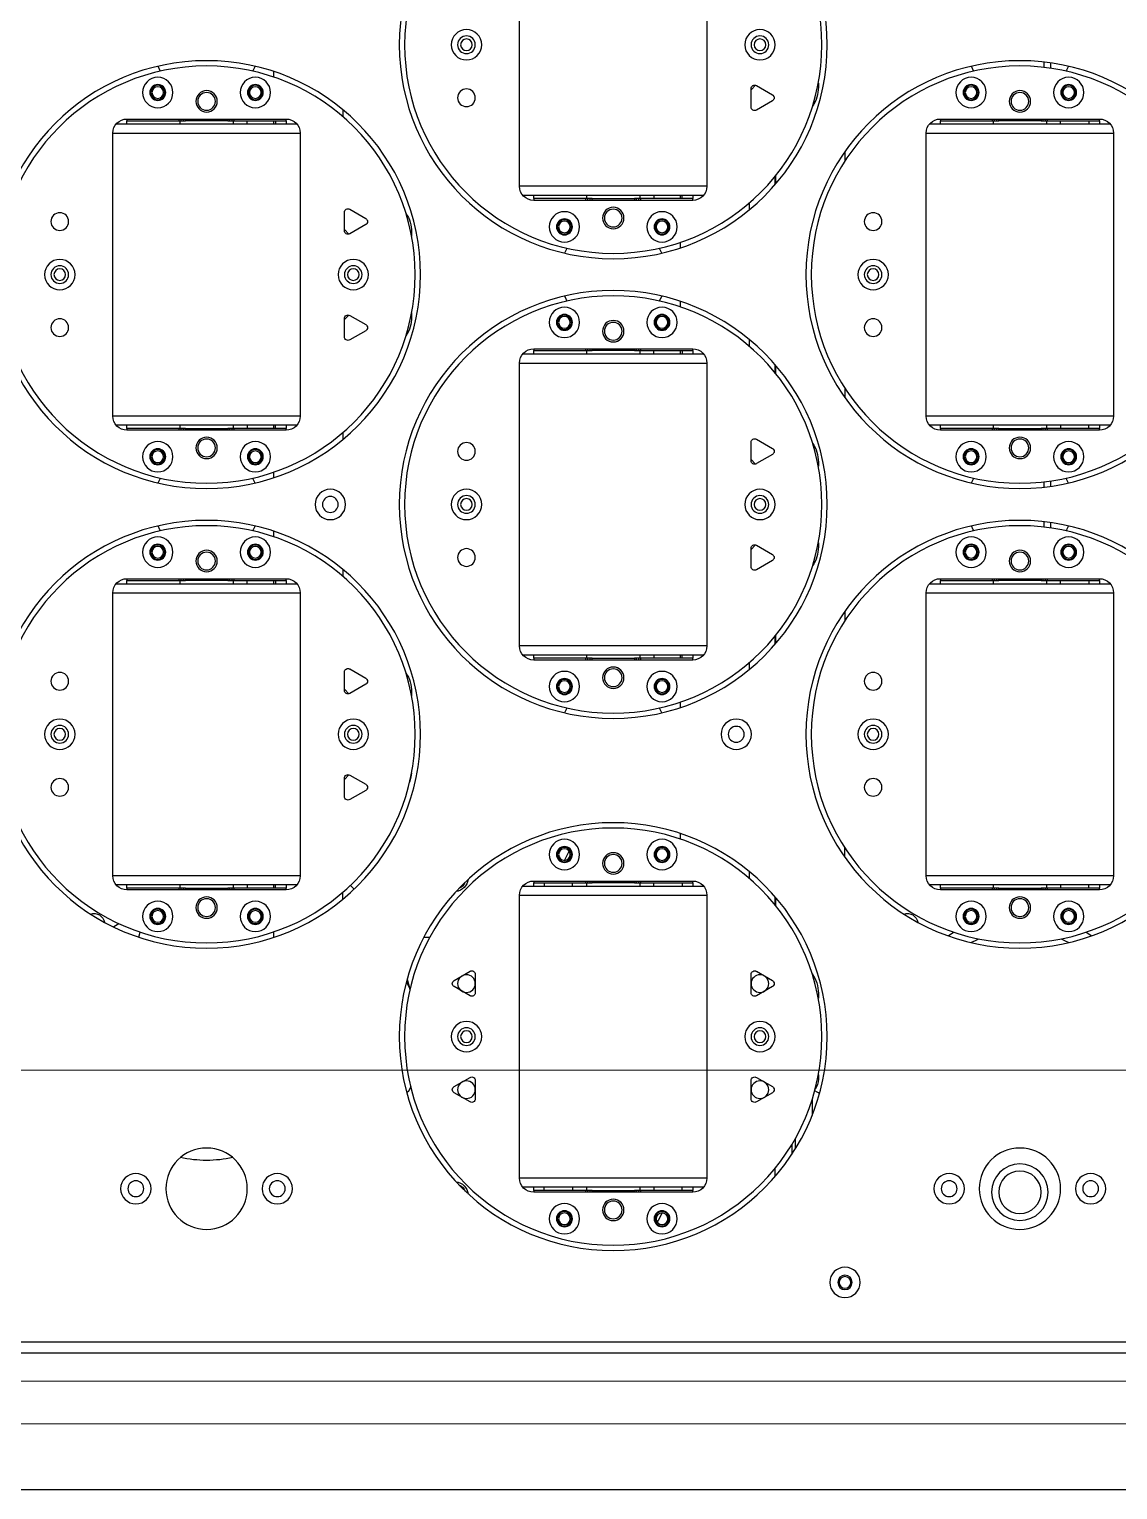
# Model space of a CAD drawing. Header units: millimetres. Extents: x 845401 to 948039, y 511594 to 550263.
# Drawn here: x 912411.5 to 912719.3, y 531273.1 to 531686.1 of the extents above; entities that cross this region are included whole.
import ezdxf

# ---------------------------------------------------------------- set-up
doc = ezdxf.new("R2010")
doc.units = ezdxf.units.MM
doc.layers.add('00', color=7, linetype='Continuous')
doc.layers.add('8101-0023040DXF_CONTINUOUS_LINE', color=7, linetype='Continuous', lineweight=18)
doc.layers.add('A-剖-0.10mm.......SECT-L01', color=255, linetype='Continuous', lineweight=18)

# ---------------------------------------------------------------- blocks, each defined once
blk = doc.blocks.new('1260包胶摆轮')
at = {"color": 7, "linetype": 'Continuous', "lineweight": 25}
for p, q in [((4843148.18, 879146.8), (4841955.59, 879146.8)), ((4843148.78, 879143.7), (4841954.98, 879143.7)), ((4842746.88, 879101.3), (4842701.88, 879101.3)), ((4842746.88, 879101.3), (4842701.88, 879101.3)), ((4842701.88, 879100.8), (4842701.88, 879101.3)), ((4842701.88, 879100.8), (4842701.88, 879101.3)), ((4842716.63, 879101.3), (4842716.63, 879100.8)), ((4842716.63, 879101.3), (4842716.63, 879100.8)), ((4842718.38, 879101.3), (4842718.38, 879100.8)), ((4842730.38, 879100.8), (4842730.38, 879101.3)), ((4842732.13, 879100.8), (4842732.13, 879101.3)), ((4842732.13, 879100.8), (4842732.13, 879101.3)), ((4842746.88, 879101.3), (4842746.88, 879100.8)), ((4842746.88, 879101.3), (4842746.88, 879100.8)), ((4842682.34, 879100.8), (4842682.43, 879100.8)), ((4842697.88, 879097.3), (4842697.88, 879017.3)), ((4842697.88, 879097.3), (4842697.88, 879017.3)), ((4842698.76, 879099.8), (4842724.38, 879099.8)), ((4842716.63, 879100.8), (4842701.88, 879100.8)), ((4842701.88, 879100.8), (4842701.88, 879099.8)), ((4842716.63, 879100.8), (4842701.88, 879100.8)), ((4842701.88, 879100.8), (4842701.88, 879099.8)), ((4842704.88, 879100.8), (4842704.88, 879099.8)), ((4842712.88, 879099.8), (4842712.88, 879100.8)), ((4842717.22, 879100.8), (4842716.63, 879100.8)), ((4842716.88, 879100.8), (4842716.88, 879099.8)), ((4842717.8, 879100.8), (4842717.22, 879100.8)), ((4842718.38, 879100.8), (4842717.8, 879100.8)), ((4842718.38, 879100.8), (4842724.38, 879100.8)), ((4842724.38, 879100.8), (4842730.38, 879100.8)), ((4842724.38, 879099.8), (4842750, 879099.8)), ((4842730.97, 879100.8), (4842730.38, 879100.8)), ((4842731.54, 879100.8), (4842730.97, 879100.8)), ((4842732.13, 879100.8), (4842731.54, 879100.8)), ((4842731.88, 879099.8), (4842731.88, 879100.8)), ((4842746.88, 879100.8), (4842732.13, 879100.8)), ((4842746.88, 879100.8), (4842732.13, 879100.8)), ((4842735.88, 879099.8), (4842735.88, 879100.8)), ((4842743.88, 879100.8), (4842743.88, 879099.8)), ((4842746.88, 879099.8), (4842746.88, 879100.8)), ((4842746.88, 879099.8), (4842746.88, 879100.8)), ((4842750.88, 879017.3), (4842750.88, 879097.3)), ((4842750.88, 879017.3), (4842750.88, 879097.3)), ((4842774.89, 879087.8), (4842774.89, 879090.61)), ((4842775.89, 879089.04), (4842775.89, 879086.08)), ((4842683.88, 879075.76), (4842679.38, 879073.16)), ((4842685.38, 879069.7), (4842685.38, 879074.9)), ((4842763.38, 879074.9), (4842763.38, 879069.7)), ((4842769.38, 879073.16), (4842764.88, 879075.76)), ((4842782.66, 879073.54), (4842782.57, 879073.21)), ((4842679.38, 879071.43), (4842683.88, 879068.83)), ((4842764.88, 879068.83), (4842769.38, 879071.43)), ((4842782.38, 879068.13), (4842782.38, 879069.3)), ((4842683.88, 879045.76), (4842679.38, 879043.16)), ((4842685.38, 879039.7), (4842685.38, 879044.9)), ((4842763.38, 879044.9), (4842763.38, 879039.7)), ((4842769.38, 879043.16), (4842764.88, 879045.76)), ((4842782.38, 879045.05), (4842782.38, 879046.46)), ((4842679.38, 879041.43), (4842683.88, 879038.83)), ((4842764.88, 879038.83), (4842769.38, 879041.43)), ((4842590.27, 879029.2), (4842590.61, 879027.73)), ((4842628.38, 879029.24), (4842628.38, 879027.66)), ((4842672.45, 879029.3), (4842670.75, 879029.3)), ((4842819.08, 879028.79), (4842820.64, 879027.74)), ((4842858.13, 879027.74), (4842859.69, 879028.79)), ((4842647.88, 879018.47), (4842647.88, 879016.51)), ((4842770.38, 879020.35), (4842770.38, 879018)), ((4842583.76, 879014.3), (4842635.01, 879014.3)), ((4842631.88, 879015.8), (4842586.88, 879015.8)), ((4842586.88, 879015.3), (4842586.88, 879015.8)), ((4842601.63, 879015.3), (4842586.88, 879015.3)), ((4842586.88, 879015.3), (4842586.88, 879014.3)), ((4842601.63, 879015.8), (4842601.63, 879015.3)), ((4842602.22, 879015.3), (4842601.63, 879015.3)), ((4842601.88, 879015.3), (4842601.88, 879014.3)), ((4842602.8, 879015.3), (4842602.22, 879015.3)), ((4842603.38, 879015.3), (4842602.8, 879015.3)), ((4842603.38, 879015.8), (4842603.38, 879015.3)), ((4842603.38, 879015.3), (4842615.38, 879015.3)), ((4842615.38, 879015.3), (4842615.38, 879015.8)), ((4842615.97, 879015.3), (4842615.38, 879015.3)), ((4842616.55, 879015.3), (4842615.97, 879015.3)), ((4842617.13, 879015.3), (4842616.55, 879015.3)), ((4842616.88, 879014.3), (4842616.88, 879015.3)), ((4842617.13, 879015.3), (4842617.13, 879015.8)), ((4842631.88, 879015.3), (4842617.13, 879015.3)), ((4842620.88, 879014.3), (4842620.88, 879015.3)), ((4842628.38, 879015.3), (4842628.38, 879014.3)), ((4842628.88, 879015.3), (4842628.88, 879014.3)), ((4842631.88, 879015.8), (4842631.88, 879015.3)), ((4842631.88, 879014.3), (4842631.88, 879015.3)), ((4842724.38, 879014.8), (4842698.76, 879014.8)), ((4842701.88, 879014.8), (4842701.88, 879013.8)), ((4842701.88, 879014.8), (4842701.88, 879013.8)), ((4842704.88, 879013.8), (4842704.88, 879014.8)), ((4842712.88, 879014.8), (4842712.88, 879013.8)), ((4842716.88, 879014.8), (4842716.88, 879013.8)), ((4842750, 879014.8), (4842724.38, 879014.8)), ((4842731.88, 879013.8), (4842731.88, 879014.8)), ((4842735.88, 879014.8), (4842735.88, 879013.8)), ((4842743.88, 879013.8), (4842743.88, 879014.8)), ((4842746.88, 879013.8), (4842746.88, 879014.8)), ((4842746.88, 879013.8), (4842746.88, 879014.8)), ((4842813.76, 879014.3), (4842865.01, 879014.3)), ((4842861.88, 879015.8), (4842816.88, 879015.8)), ((4842816.88, 879015.3), (4842816.88, 879015.8)), ((4842831.63, 879015.3), (4842816.88, 879015.3)), ((4842816.88, 879015.3), (4842816.88, 879014.3)), ((4842831.63, 879015.8), (4842831.63, 879015.3)), ((4842832.22, 879015.3), (4842831.63, 879015.3)), ((4842831.88, 879015.3), (4842831.88, 879014.3)), ((4842832.8, 879015.3), (4842832.22, 879015.3)), ((4842833.38, 879015.3), (4842832.8, 879015.3)), ((4842833.38, 879015.8), (4842833.38, 879015.3)), ((4842833.38, 879015.3), (4842845.38, 879015.3)), ((4842845.38, 879015.3), (4842845.38, 879015.8)), ((4842845.97, 879015.3), (4842845.38, 879015.3)), ((4842846.55, 879015.3), (4842845.97, 879015.3)), ((4842847.13, 879015.3), (4842846.55, 879015.3)), ((4842846.88, 879014.3), (4842846.88, 879015.3)), ((4842847.13, 879015.3), (4842847.13, 879015.8)), ((4842861.88, 879015.3), (4842847.13, 879015.3)), ((4842850.88, 879014.3), (4842850.88, 879015.3)), ((4842858.88, 879015.3), (4842858.88, 879014.3)), ((4842861.88, 879015.8), (4842861.88, 879015.3)), ((4842861.88, 879014.3), (4842861.88, 879015.3)), ((4842582.88, 879011.8), (4842582.88, 878931.8)), ((4842635.88, 878931.8), (4842635.88, 879011.8)), ((4842701.88, 879013.8), (4842716.63, 879013.8)), ((4842701.88, 879013.3), (4842701.88, 879013.8)), ((4842701.88, 879013.3), (4842701.88, 879013.8)), ((4842701.88, 879013.8), (4842716.63, 879013.8)), ((4842701.88, 879013.3), (4842746.88, 879013.3)), ((4842701.88, 879013.3), (4842746.88, 879013.3)), ((4842716.63, 879013.8), (4842716.63, 879013.3)), ((4842716.63, 879013.8), (4842716.63, 879013.3)), ((4842716.63, 879013.8), (4842717.22, 879013.8)), ((4842717.22, 879013.8), (4842717.8, 879013.8)), ((4842717.8, 879013.8), (4842718.38, 879013.8)), ((4842724.38, 879013.8), (4842718.38, 879013.8)), ((4842718.38, 879013.8), (4842718.38, 879013.3)), ((4842730.38, 879013.8), (4842724.38, 879013.8)), ((4842730.38, 879013.3), (4842730.38, 879013.8)), ((4842730.38, 879013.8), (4842730.97, 879013.8)), ((4842730.97, 879013.8), (4842731.54, 879013.8)), ((4842731.54, 879013.8), (4842732.13, 879013.8)), ((4842732.13, 879013.8), (4842746.88, 879013.8)), ((4842732.13, 879013.3), (4842732.13, 879013.8)), ((4842732.13, 879013.3), (4842732.13, 879013.8)), ((4842732.13, 879013.8), (4842746.88, 879013.8)), ((4842746.88, 879013.8), (4842746.88, 879013.3)), ((4842746.88, 879013.8), (4842746.88, 879013.3)), ((4842762.88, 879012.59), (4842762.88, 879010.63)), ((4842812.88, 879011.8), (4842812.88, 878931.8)), ((4842865.88, 878931.8), (4842865.88, 879011.8)), ((4842789.88, 879006.58), (4842789.88, 879003.9)), ((4842743.38, 879001.44), (4842743.38, 878999.86)), ((4842654.38, 878987.66), (4842649.88, 878990.26)), ((4842648.38, 878989.4), (4842648.38, 878984.2)), ((4842649.88, 878983.33), (4842654.38, 878985.93)), ((4842649.64, 878983.23), (4842648.38, 878984.54)), ((4842667.38, 878959.8), (4842667.38, 878960.96)), ((4842743.38, 878964.24), (4842743.38, 878962.66)), ((4842648.38, 878959.05), (4842649.64, 878960.36)), ((4842648.38, 878959.4), (4842648.38, 878954.2)), ((4842654.38, 878957.66), (4842649.88, 878960.26)), ((4842649.88, 878953.33), (4842654.38, 878955.93)), ((4842762.88, 878953.47), (4842762.88, 878951.51)), ((4842698.76, 878949.3), (4842750.01, 878949.3)), ((4842746.88, 878950.8), (4842701.88, 878950.8)), ((4842701.88, 878950.3), (4842701.88, 878950.8)), ((4842716.63, 878950.3), (4842701.88, 878950.3)), ((4842701.88, 878950.3), (4842701.88, 878949.3)), ((4842716.63, 878950.8), (4842716.63, 878950.3)), ((4842717.22, 878950.3), (4842716.63, 878950.3)), ((4842716.88, 878950.3), (4842716.88, 878949.3)), ((4842717.8, 878950.3), (4842717.22, 878950.3)), ((4842718.38, 878950.3), (4842717.8, 878950.3)), ((4842718.38, 878950.8), (4842718.38, 878950.3)), ((4842718.38, 878950.3), (4842730.38, 878950.3)), ((4842730.38, 878950.3), (4842730.38, 878950.8)), ((4842730.97, 878950.3), (4842730.38, 878950.3)), ((4842731.55, 878950.3), (4842730.97, 878950.3)), ((4842732.13, 878950.3), (4842731.55, 878950.3)), ((4842731.88, 878949.3), (4842731.88, 878950.3)), ((4842732.13, 878950.3), (4842732.13, 878950.8)), ((4842746.88, 878950.3), (4842732.13, 878950.3)), ((4842735.88, 878949.3), (4842735.88, 878950.3)), ((4842743.38, 878950.3), (4842743.38, 878949.3)), ((4842743.88, 878950.3), (4842743.88, 878949.3)), ((4842746.88, 878950.8), (4842746.88, 878950.3)), ((4842746.88, 878949.3), (4842746.88, 878950.3)), ((4842697.88, 878946.8), (4842697.88, 878866.8)), ((4842750.88, 878866.8), (4842750.88, 878946.8)), ((4842770.38, 878946.1), (4842770.38, 878943.74)), ((4842789.88, 878937.01), (4842789.88, 878939.69)), ((4842635.01, 878929.3), (4842583.76, 878929.3)), ((4842586.88, 878929.3), (4842586.88, 878928.3)), ((4842586.88, 878928.3), (4842601.63, 878928.3)), ((4842586.88, 878927.8), (4842586.88, 878928.3)), ((4842586.88, 878927.8), (4842631.88, 878927.8)), ((4842601.63, 878928.3), (4842601.63, 878927.8)), ((4842601.63, 878928.3), (4842602.22, 878928.3)), ((4842601.88, 878929.3), (4842601.88, 878928.3)), ((4842602.22, 878928.3), (4842602.8, 878928.3)), ((4842602.8, 878928.3), (4842603.38, 878928.3)), ((4842615.38, 878928.3), (4842603.38, 878928.3)), ((4842603.38, 878928.3), (4842603.38, 878927.8)), ((4842615.38, 878927.8), (4842615.38, 878928.3)), ((4842615.38, 878928.3), (4842615.97, 878928.3)), ((4842615.97, 878928.3), (4842616.55, 878928.3)), ((4842616.55, 878928.3), (4842617.13, 878928.3)), ((4842616.88, 878928.3), (4842616.88, 878929.3)), ((4842617.13, 878928.3), (4842631.88, 878928.3)), ((4842617.13, 878927.8), (4842617.13, 878928.3)), ((4842620.88, 878929.3), (4842620.88, 878928.3)), ((4842628.38, 878929.3), (4842628.38, 878928.3)), ((4842628.88, 878928.3), (4842628.88, 878929.3)), ((4842631.88, 878928.3), (4842631.88, 878929.3)), ((4842631.88, 878928.3), (4842631.88, 878927.8)), ((4842865.01, 878929.3), (4842813.76, 878929.3)), ((4842816.88, 878929.3), (4842816.88, 878928.3)), ((4842816.88, 878927.8), (4842816.88, 878928.3)), ((4842816.88, 878928.3), (4842831.63, 878928.3)), ((4842816.88, 878927.8), (4842861.88, 878927.8)), ((4842831.63, 878928.3), (4842831.63, 878927.8)), ((4842831.63, 878928.3), (4842832.22, 878928.3)), ((4842831.88, 878929.3), (4842831.88, 878928.3)), ((4842832.22, 878928.3), (4842832.8, 878928.3)), ((4842832.8, 878928.3), (4842833.38, 878928.3)), ((4842845.38, 878928.3), (4842833.38, 878928.3)), ((4842833.38, 878928.3), (4842833.38, 878927.8)), ((4842845.38, 878927.8), (4842845.38, 878928.3)), ((4842845.38, 878928.3), (4842845.97, 878928.3)), ((4842845.97, 878928.3), (4842846.55, 878928.3)), ((4842846.55, 878928.3), (4842847.13, 878928.3)), ((4842846.88, 878928.3), (4842846.88, 878929.3)), ((4842847.13, 878928.3), (4842861.88, 878928.3)), ((4842847.13, 878927.8), (4842847.13, 878928.3)), ((4842850.88, 878929.3), (4842850.88, 878928.3)), ((4842858.88, 878928.3), (4842858.88, 878929.3)), ((4842861.88, 878928.3), (4842861.88, 878929.3)), ((4842861.88, 878928.3), (4842861.88, 878927.8)), ((4842647.88, 878925.13), (4842647.88, 878927.09)), ((4842763.38, 878924.4), (4842763.38, 878919.2)), ((4842769.38, 878922.66), (4842764.88, 878925.26)), ((4842764.64, 878918.23), (4842763.38, 878919.54)), ((4842764.88, 878918.33), (4842769.38, 878920.93)), ((4842628.38, 878915.94), (4842628.38, 878914.36)), ((4842782.38, 878917.63), (4842782.38, 878918.8)), ((4842846.16, 878911.68), (4842846.16, 878913.19)), ((4842628.38, 878899.24), (4842628.38, 878897.66)), ((4842846.16, 878900.41), (4842846.16, 878901.92)), ((4842763.38, 878894.05), (4842764.64, 878895.36)), ((4842769.38, 878892.66), (4842764.88, 878895.26)), ((4842782.38, 878894.8), (4842782.38, 878895.96)), ((4842763.38, 878894.4), (4842763.38, 878889.2)), ((4842764.88, 878888.33), (4842769.38, 878890.93)), ((4842647.88, 878886.51), (4842647.88, 878888.47)), ((4842583.76, 878884.3), (4842635.01, 878884.3)), ((4842631.88, 878885.8), (4842586.88, 878885.8)), ((4842586.88, 878885.3), (4842586.88, 878885.8)), ((4842601.63, 878885.3), (4842586.88, 878885.3)), ((4842586.88, 878885.3), (4842586.88, 878884.3)), ((4842601.63, 878885.8), (4842601.63, 878885.3)), ((4842602.22, 878885.3), (4842601.63, 878885.3)), ((4842601.88, 878885.3), (4842601.88, 878884.3)), ((4842602.8, 878885.3), (4842602.22, 878885.3)), ((4842603.38, 878885.3), (4842602.8, 878885.3)), ((4842603.38, 878885.8), (4842603.38, 878885.3)), ((4842603.38, 878885.3), (4842615.38, 878885.3)), ((4842615.38, 878885.3), (4842615.38, 878885.8)), ((4842615.97, 878885.3), (4842615.38, 878885.3)), ((4842616.55, 878885.3), (4842615.97, 878885.3)), ((4842617.13, 878885.3), (4842616.55, 878885.3)), ((4842616.88, 878884.3), (4842616.88, 878885.3)), ((4842617.13, 878885.3), (4842617.13, 878885.8)), ((4842631.88, 878885.3), (4842617.13, 878885.3)), ((4842620.88, 878884.3), (4842620.88, 878885.3)), ((4842628.38, 878885.3), (4842628.38, 878884.3)), ((4842628.88, 878885.3), (4842628.88, 878884.3)), ((4842631.88, 878885.8), (4842631.88, 878885.3)), ((4842631.88, 878884.3), (4842631.88, 878885.3)), ((4842813.76, 878884.3), (4842865.01, 878884.3)), ((4842861.88, 878885.8), (4842816.88, 878885.8)), ((4842816.88, 878885.3), (4842816.88, 878885.8)), ((4842831.63, 878885.3), (4842816.88, 878885.3)), ((4842816.88, 878885.3), (4842816.88, 878884.3)), ((4842831.63, 878885.8), (4842831.63, 878885.3)), ((4842832.22, 878885.3), (4842831.63, 878885.3)), ((4842831.88, 878885.3), (4842831.88, 878884.3)), ((4842832.8, 878885.3), (4842832.22, 878885.3)), ((4842833.38, 878885.3), (4842832.8, 878885.3)), ((4842833.38, 878885.8), (4842833.38, 878885.3)), ((4842833.38, 878885.3), (4842845.38, 878885.3)), ((4842845.38, 878885.3), (4842845.38, 878885.8)), ((4842845.97, 878885.3), (4842845.38, 878885.3)), ((4842846.55, 878885.3), (4842845.97, 878885.3)), ((4842847.13, 878885.3), (4842846.55, 878885.3)), ((4842846.88, 878884.3), (4842846.88, 878885.3)), ((4842847.13, 878885.3), (4842847.13, 878885.8)), ((4842861.88, 878885.3), (4842847.13, 878885.3)), ((4842850.88, 878884.3), (4842850.88, 878885.3)), ((4842858.88, 878885.3), (4842858.88, 878884.3)), ((4842861.88, 878885.8), (4842861.88, 878885.3)), ((4842861.88, 878884.3), (4842861.88, 878885.3)), ((4842582.88, 878881.8), (4842582.88, 878801.8)), ((4842635.88, 878801.8), (4842635.88, 878881.8)), ((4842812.88, 878881.8), (4842812.88, 878801.8)), ((4842865.88, 878801.8), (4842865.88, 878881.8)), ((4842789.88, 878873.9), (4842789.88, 878876.58)), ((4842770.38, 878869.85), (4842770.38, 878867.5)), ((4842750.01, 878864.3), (4842698.76, 878864.3)), ((4842701.88, 878864.3), (4842701.88, 878863.3)), ((4842701.88, 878862.8), (4842701.88, 878863.3)), ((4842701.88, 878863.3), (4842716.63, 878863.3)), ((4842701.88, 878862.8), (4842746.88, 878862.8)), ((4842716.63, 878863.3), (4842716.63, 878862.8)), ((4842716.63, 878863.3), (4842717.22, 878863.3)), ((4842716.88, 878864.3), (4842716.88, 878863.3)), ((4842717.22, 878863.3), (4842717.8, 878863.3)), ((4842717.8, 878863.3), (4842718.38, 878863.3)), ((4842730.38, 878863.3), (4842718.38, 878863.3)), ((4842718.38, 878863.3), (4842718.38, 878862.8)), ((4842730.38, 878862.8), (4842730.38, 878863.3)), ((4842730.38, 878863.3), (4842730.97, 878863.3)), ((4842730.97, 878863.3), (4842731.55, 878863.3)), ((4842731.55, 878863.3), (4842732.13, 878863.3)), ((4842731.88, 878863.3), (4842731.88, 878864.3)), ((4842732.13, 878863.3), (4842746.88, 878863.3)), ((4842732.13, 878862.8), (4842732.13, 878863.3)), ((4842735.88, 878864.3), (4842735.88, 878863.3)), ((4842743.38, 878864.3), (4842743.38, 878863.3)), ((4842743.88, 878863.3), (4842743.88, 878864.3)), ((4842746.88, 878863.3), (4842746.88, 878864.3)), ((4842746.88, 878863.3), (4842746.88, 878862.8)), ((4842762.88, 878862.09), (4842762.88, 878860.13)), ((4842648.38, 878859.4), (4842648.38, 878854.2)), ((4842654.38, 878857.66), (4842649.88, 878860.26)), ((4842649.64, 878853.23), (4842648.38, 878854.54)), ((4842649.88, 878853.33), (4842654.38, 878855.93)), ((4842667.38, 878852.63), (4842667.38, 878853.8)), ((4842743.38, 878850.94), (4842743.38, 878849.36)), ((4842743.38, 878834.24), (4842743.38, 878832.66)), ((4842648.38, 878829.05), (4842649.64, 878830.36)), ((4842648.38, 878829.4), (4842648.38, 878824.2)), ((4842654.38, 878827.66), (4842649.88, 878830.26)), ((4842667.38, 878829.8), (4842667.38, 878830.96)), ((4842649.88, 878823.33), (4842654.38, 878825.93)), ((4842746.88, 878820.8), (4842701.88, 878820.8)), ((4842701.88, 878820.3), (4842701.88, 878820.8)), ((4842716.63, 878820.3), (4842701.88, 878820.3)), ((4842701.88, 878820.3), (4842701.88, 878819.3)), ((4842716.63, 878820.8), (4842716.63, 878820.3)), ((4842717.22, 878820.3), (4842716.63, 878820.3)), ((4842716.88, 878820.3), (4842716.88, 878819.3)), ((4842717.8, 878820.3), (4842717.22, 878820.3)), ((4842718.38, 878820.3), (4842717.8, 878820.3)), ((4842718.38, 878820.8), (4842718.38, 878820.3)), ((4842718.38, 878820.3), (4842730.38, 878820.3)), ((4842730.38, 878820.3), (4842730.38, 878820.8)), ((4842730.97, 878820.3), (4842730.38, 878820.3)), ((4842731.55, 878820.3), (4842730.97, 878820.3)), ((4842732.13, 878820.3), (4842731.55, 878820.3)), ((4842731.88, 878819.3), (4842731.88, 878820.3)), ((4842732.13, 878820.3), (4842732.13, 878820.8)), ((4842746.88, 878820.3), (4842732.13, 878820.3)), ((4842735.88, 878819.3), (4842735.88, 878820.3)), ((4842743.38, 878820.3), (4842743.38, 878819.3)), ((4842743.88, 878820.3), (4842743.88, 878819.3)), ((4842746.88, 878820.8), (4842746.88, 878820.3)), ((4842746.88, 878819.3), (4842746.88, 878820.3)), ((4842762.88, 878823.47), (4842762.88, 878821.51)), ((4842697.88, 878816.8), (4842697.88, 878736.8)), ((4842698.76, 878819.3), (4842750.01, 878819.3)), ((4842750.88, 878736.8), (4842750.88, 878816.8)), ((4842770.38, 878816.1), (4842770.38, 878813.74)), ((4842789.88, 878807.01), (4842789.88, 878809.69)), ((4842635.01, 878799.3), (4842583.76, 878799.3)), ((4842586.88, 878799.3), (4842586.88, 878798.3)), ((4842586.88, 878797.8), (4842586.88, 878798.3)), ((4842586.88, 878798.3), (4842601.63, 878798.3)), ((4842586.88, 878797.8), (4842631.88, 878797.8)), ((4842601.63, 878798.3), (4842601.63, 878797.8)), ((4842601.63, 878798.3), (4842602.22, 878798.3)), ((4842601.88, 878799.3), (4842601.88, 878798.3)), ((4842602.22, 878798.3), (4842602.8, 878798.3)), ((4842602.8, 878798.3), (4842603.38, 878798.3)), ((4842615.38, 878798.3), (4842603.38, 878798.3)), ((4842603.38, 878798.3), (4842603.38, 878797.8)), ((4842615.38, 878797.8), (4842615.38, 878798.3)), ((4842615.38, 878798.3), (4842615.97, 878798.3)), ((4842615.97, 878798.3), (4842616.55, 878798.3)), ((4842616.55, 878798.3), (4842617.13, 878798.3)), ((4842616.88, 878798.3), (4842616.88, 878799.3)), ((4842617.13, 878797.8), (4842617.13, 878798.3)), ((4842617.13, 878798.3), (4842631.88, 878798.3)), ((4842620.88, 878799.3), (4842620.88, 878798.3)), ((4842628.38, 878799.3), (4842628.38, 878798.3)), ((4842628.88, 878798.3), (4842628.88, 878799.3)), ((4842631.88, 878798.3), (4842631.88, 878799.3)), ((4842631.88, 878798.3), (4842631.88, 878797.8)), ((4842647.88, 878795.13), (4842647.88, 878797.09)), ((4842865.01, 878799.3), (4842813.76, 878799.3)), ((4842816.88, 878799.3), (4842816.88, 878798.3)), ((4842816.88, 878797.8), (4842816.88, 878798.3)), ((4842816.88, 878798.3), (4842831.63, 878798.3)), ((4842816.88, 878797.8), (4842861.88, 878797.8)), ((4842831.63, 878798.3), (4842831.63, 878797.8)), ((4842831.63, 878798.3), (4842832.22, 878798.3)), ((4842831.88, 878799.3), (4842831.88, 878798.3)), ((4842832.22, 878798.3), (4842832.8, 878798.3)), ((4842832.8, 878798.3), (4842833.38, 878798.3)), ((4842845.38, 878798.3), (4842833.38, 878798.3)), ((4842833.38, 878798.3), (4842833.38, 878797.8)), ((4842845.38, 878797.8), (4842845.38, 878798.3)), ((4842845.38, 878798.3), (4842845.97, 878798.3)), ((4842845.97, 878798.3), (4842846.55, 878798.3)), ((4842846.55, 878798.3), (4842847.13, 878798.3)), ((4842846.88, 878798.3), (4842846.88, 878799.3)), ((4842847.13, 878798.3), (4842861.88, 878798.3)), ((4842847.13, 878797.8), (4842847.13, 878798.3)), ((4842850.88, 878799.3), (4842850.88, 878798.3)), ((4842858.88, 878798.3), (4842858.88, 878799.3)), ((4842861.88, 878798.3), (4842861.88, 878799.3)), ((4842861.88, 878798.3), (4842861.88, 878797.8)), ((4842763.38, 878794.4), (4842763.38, 878789.2)), ((4842769.38, 878792.66), (4842764.88, 878795.26)), ((4842764.64, 878788.23), (4842763.38, 878789.54)), ((4842764.88, 878788.33), (4842769.38, 878790.93)), ((4842782.38, 878787.63), (4842782.38, 878788.8)), ((4842628.38, 878785.94), (4842628.38, 878784.36)), ((4842846.16, 878781.68), (4842846.16, 878783.19))]:
    blk.add_line(p, q, dxfattribs=at)
at = {"color": 8, "linetype": 'Continuous', "lineweight": 25}
for p, q in [((4842717.22, 879101.3), (4842717.22, 879100.8)), ((4842717.8, 879100.8), (4842717.8, 879101.3)), ((4842730.97, 879101.3), (4842730.97, 879100.8)), ((4842731.54, 879100.8), (4842731.54, 879101.3)), ((4842750.88, 879097.3), (4842697.88, 879097.3)), ((4842750.88, 879097.3), (4842697.88, 879097.3)), ((4842770.15, 879096.87), (4842770.15, 879094.53)), ((4842780.62, 879075.13), (4842780.62, 879079.6)), ((4842770.15, 879020.06), (4842770.15, 879017.73)), ((4842602.22, 879015.8), (4842602.22, 879015.3)), ((4842602.8, 879015.3), (4842602.8, 879015.8)), ((4842615.97, 879015.8), (4842615.97, 879015.3)), ((4842616.55, 879015.3), (4842616.55, 879015.8)), ((4842697.88, 879017.3), (4842750.88, 879017.3)), ((4842697.88, 879017.3), (4842750.88, 879017.3)), ((4842832.22, 879015.8), (4842832.22, 879015.3)), ((4842832.8, 879015.3), (4842832.8, 879015.8)), ((4842845.97, 879015.8), (4842845.97, 879015.3)), ((4842846.55, 879015.3), (4842846.55, 879015.8)), ((4842635.88, 879011.8), (4842582.88, 879011.8)), ((4842717.22, 879013.8), (4842717.22, 879013.3)), ((4842717.8, 879013.3), (4842717.8, 879013.8)), ((4842730.97, 879013.8), (4842730.97, 879013.3)), ((4842731.54, 879013.3), (4842731.54, 879013.8)), ((4842865.88, 879011.8), (4842812.88, 879011.8)), ((4842717.22, 878950.8), (4842717.22, 878950.3)), ((4842717.8, 878950.3), (4842717.8, 878950.8)), ((4842730.97, 878950.8), (4842730.97, 878950.3)), ((4842731.55, 878950.3), (4842731.55, 878950.8)), ((4842750.88, 878946.8), (4842697.88, 878946.8)), ((4842770.15, 878946.37), (4842770.15, 878944.03)), ((4842582.88, 878931.8), (4842635.88, 878931.8)), ((4842812.88, 878931.8), (4842865.88, 878931.8)), ((4842602.22, 878928.3), (4842602.22, 878927.8)), ((4842602.8, 878927.8), (4842602.8, 878928.3)), ((4842615.97, 878928.3), (4842615.97, 878927.8)), ((4842616.55, 878927.8), (4842616.55, 878928.3)), ((4842832.22, 878928.3), (4842832.22, 878927.8)), ((4842832.8, 878927.8), (4842832.8, 878928.3)), ((4842845.97, 878928.3), (4842845.97, 878927.8)), ((4842846.55, 878927.8), (4842846.55, 878928.3)), ((4842848.16, 878913.45), (4842848.16, 878911.94)), ((4842848.16, 878901.66), (4842848.16, 878900.14)), ((4842602.22, 878885.8), (4842602.22, 878885.3)), ((4842602.8, 878885.3), (4842602.8, 878885.8)), ((4842615.97, 878885.8), (4842615.97, 878885.3)), ((4842616.55, 878885.3), (4842616.55, 878885.8)), ((4842832.22, 878885.8), (4842832.22, 878885.3)), ((4842832.8, 878885.3), (4842832.8, 878885.8)), ((4842845.97, 878885.8), (4842845.97, 878885.3)), ((4842846.55, 878885.3), (4842846.55, 878885.8)), ((4842635.88, 878881.8), (4842582.88, 878881.8)), ((4842865.88, 878881.8), (4842812.88, 878881.8)), ((4842697.88, 878866.8), (4842750.88, 878866.8)), ((4842770.15, 878869.56), (4842770.15, 878867.23)), ((4842717.22, 878863.3), (4842717.22, 878862.8)), ((4842717.8, 878862.8), (4842717.8, 878863.3)), ((4842730.97, 878863.3), (4842730.97, 878862.8)), ((4842731.55, 878862.8), (4842731.55, 878863.3)), ((4842717.22, 878820.8), (4842717.22, 878820.3)), ((4842717.8, 878820.3), (4842717.8, 878820.8)), ((4842730.97, 878820.8), (4842730.97, 878820.3)), ((4842731.55, 878820.3), (4842731.55, 878820.8)), ((4842750.88, 878816.8), (4842697.88, 878816.8)), ((4842770.15, 878816.37), (4842770.15, 878814.03)), ((4842582.88, 878801.8), (4842635.88, 878801.8)), ((4842812.88, 878801.8), (4842865.88, 878801.8)), ((4842602.22, 878798.3), (4842602.22, 878797.8)), ((4842602.8, 878797.8), (4842602.8, 878798.3)), ((4842615.97, 878798.3), (4842615.97, 878797.8)), ((4842616.55, 878797.8), (4842616.55, 878798.3)), ((4842832.22, 878798.3), (4842832.22, 878797.8)), ((4842832.8, 878797.8), (4842832.8, 878798.3)), ((4842845.97, 878798.3), (4842845.97, 878797.8)), ((4842846.55, 878797.8), (4842846.55, 878798.3)), ((4842848.16, 878783.45), (4842848.16, 878781.94))]:
    blk.add_line(p, q, dxfattribs=at)
at = {"color": 7, "linetype": 'Continuous', "lineweight": 25, "flags": 128}
for points in [[(4842738.2, 879107.15), (4842737.06, 879109.33), (4842736.81, 879109.71)], [(4842782.73, 879073.28), (4842782.08, 879072.99), (4842781.35, 879072.64)], [(4842665.89, 879041.86), (4842666.64, 879043.32), (4842666.9, 879044.01)], [(4842666.1, 879041.06), (4842666.75, 879043.52), (4842666.8, 879043.74)], [(4842825.53, 879030.69), (4842826.79, 879030.07), (4842827.76, 879029.64)], [(4842851.01, 879029.64), (4842851.98, 879030.07), (4842853.24, 879030.69)], [(4842583.02, 879026.25), (4842583.2, 879026.15), (4842584.57, 879025.33)], [(4842650.04, 879014.55), (4842651.1, 879015.58), (4842651.12, 879015.6)], [(4842710.57, 879007.45), (4842711.71, 879005.27), (4842711.96, 879004.89)], [(4842667.35, 878982.78), (4842667.19, 878983.95), (4842666.81, 878985.34)], [(4842710.67, 878965.72), (4842710.69, 878965.66), (4842711.36, 878964.34)], [(4842737.4, 878964.34), (4842738.07, 878965.66), (4842738.1, 878965.72)], [(4842596.36, 878914.25), (4842596.2, 878913.96), (4842595.67, 878912.87)], [(4842623.1, 878912.87), (4842622.56, 878913.96), (4842622.4, 878914.25)], [(4842826.37, 878914.25), (4842826.21, 878913.96), (4842825.67, 878912.87)], [(4842853.1, 878912.87), (4842852.56, 878913.96), (4842852.4, 878914.25)], [(4842595.67, 878900.72), (4842595.69, 878900.66), (4842596.36, 878899.34)], [(4842622.4, 878899.34), (4842623.07, 878900.66), (4842623.1, 878900.72)], [(4842825.67, 878900.72), (4842825.7, 878900.66), (4842826.37, 878899.34)], [(4842852.4, 878899.34), (4842853.07, 878900.66), (4842853.1, 878900.72)], [(4842711.36, 878849.25), (4842711.2, 878848.96), (4842710.67, 878847.87)], [(4842738.1, 878847.87), (4842737.56, 878848.96), (4842737.4, 878849.25)], [(4842710.67, 878835.72), (4842710.69, 878835.66), (4842711.36, 878834.34)], [(4842737.4, 878834.34), (4842738.07, 878835.66), (4842738.1, 878835.72)], [(4842596.36, 878784.25), (4842596.2, 878783.96), (4842595.67, 878782.87)], [(4842623.1, 878782.87), (4842622.56, 878783.96), (4842622.4, 878784.25)], [(4842826.37, 878784.25), (4842826.21, 878783.96), (4842825.67, 878782.87)], [(4842853.1, 878782.87), (4842852.56, 878783.96), (4842852.4, 878784.25)]]:
    blk.add_lwpolyline(points, dxfattribs=at)
at = {"color": 7, "linetype": 'Continuous', "lineweight": 25}
for centre, radius in [((4842789.92, 879126.8), 4.3), ((4842789.92, 879126.8), 2.03), ((4842789.92, 879126.8), 1.65), ((4842724.38, 879057.3), 60.5), ((4842724.38, 879057.3), 59), ((4842724.38, 879057.3), 59), ((4842609.38, 879100.3), 11.5), ((4842710.58, 879108.8), 4.3), ((4842710.58, 879108.8), 4.3), ((4842710.58, 879108.8), 2.25), ((4842710.58, 879108.8), 2.25), ((4842710.58, 879108.8), 2.03), ((4842710.58, 879108.8), 2.03), ((4842710.58, 879108.8), 1.65), ((4842710.58, 879108.8), 1.65), ((4842724.38, 879106.3), 3.03), ((4842724.38, 879106.3), 3.03), ((4842738.18, 879108.8), 4.3), ((4842738.18, 879108.8), 4.3), ((4842738.18, 879108.8), 2.25), ((4842738.18, 879108.8), 2.25), ((4842738.18, 879108.8), 2.03), ((4842738.18, 879108.8), 2.03), ((4842738.18, 879108.8), 1.65), ((4842738.18, 879108.8), 1.65), ((4842839.38, 879100.3), 11.5), ((4842839.38, 879101.3), 8), ((4842724.38, 879106.3), 2.5), ((4842724.38, 879106.3), 2.5), ((4842839.38, 879101.3), 6), ((4842589.38, 879100.3), 4.3), ((4842589.38, 879100.3), 2.25), ((4842629.38, 879100.3), 4.3), ((4842629.38, 879100.3), 2.25), ((4842819.38, 879100.3), 4.3), ((4842819.38, 879100.3), 2.25), ((4842859.38, 879100.3), 4.3), ((4842859.38, 879100.3), 2.25), ((4842682.88, 879072.3), 2.5), ((4842765.88, 879072.3), 2.5), ((4842682.88, 879057.3), 4.3), ((4842682.88, 879057.3), 4.3), ((4842682.88, 879057.3), 2.5), ((4842682.88, 879057.3), 2.5), ((4842765.88, 879057.3), 4.3), ((4842765.88, 879057.3), 4.3), ((4842765.88, 879057.3), 2.5), ((4842765.88, 879057.3), 2.5), ((4842682.88, 879057.3), 1.65), ((4842682.88, 879057.3), 1.65), ((4842765.88, 879057.3), 1.65), ((4842765.88, 879057.3), 1.65), ((4842682.88, 879042.3), 2.5), ((4842765.88, 879042.3), 2.5), ((4842609.38, 878971.8), 60.5), ((4842609.38, 878971.8), 59), ((4842839.38, 878971.8), 60.5), ((4842839.38, 878971.8), 59), ((4842595.58, 879023.3), 4.3), ((4842623.18, 879023.3), 4.3), ((4842825.58, 879023.3), 4.3), ((4842853.18, 879023.3), 4.3), ((4842595.58, 879023.3), 2.25), ((4842595.58, 879023.3), 2.03), ((4842595.58, 879023.3), 1.65), ((4842609.38, 879020.8), 3.03), ((4842609.38, 879020.8), 2.5), ((4842623.18, 879023.3), 2.25), ((4842623.18, 879023.3), 2.03), ((4842623.18, 879023.3), 1.65), ((4842825.58, 879023.3), 2.25), ((4842825.58, 879023.3), 2.03), ((4842825.58, 879023.3), 1.65), ((4842839.38, 879020.8), 3.03), ((4842839.38, 879020.8), 2.5), ((4842853.18, 879023.3), 2.25), ((4842853.18, 879023.3), 2.03), ((4842853.18, 879023.3), 1.65), ((4842724.38, 879008.3), 3.02), ((4842724.38, 879008.3), 3.02), ((4842724.38, 879008.3), 2.5), ((4842724.38, 879008.3), 2.5), ((4842710.58, 879005.8), 4.3), ((4842710.58, 879005.8), 4.3), ((4842710.58, 879005.8), 2.25), ((4842710.58, 879005.8), 2.25), ((4842710.58, 879005.8), 2.03), ((4842710.58, 879005.8), 2.02), ((4842710.58, 879005.8), 1.65), ((4842710.58, 879005.8), 1.65), ((4842738.18, 879005.8), 4.3), ((4842738.18, 879005.8), 4.3), ((4842738.18, 879005.8), 2.25), ((4842738.18, 879005.8), 2.25), ((4842738.18, 879005.8), 2.03), ((4842738.18, 879005.8), 2.02), ((4842738.18, 879005.8), 1.65), ((4842738.18, 879005.8), 1.65), ((4842567.88, 878986.8), 2.5), ((4842797.88, 878986.8), 2.5), ((4842567.88, 878971.8), 4.3), ((4842567.88, 878971.8), 2.5), ((4842567.88, 878971.8), 1.65), ((4842650.88, 878971.8), 4.3), ((4842650.88, 878971.8), 2.5), ((4842650.88, 878971.8), 1.65), ((4842759.17, 878971.8), 4.3), ((4842759.17, 878971.8), 2.25), ((4842797.88, 878971.8), 4.3), ((4842797.88, 878971.8), 2.5), ((4842797.88, 878971.8), 1.65), ((4842724.38, 878906.8), 60.5), ((4842724.38, 878906.8), 59), ((4842710.58, 878958.3), 4.3), ((4842710.58, 878958.3), 2.25), ((4842738.18, 878958.3), 4.3), ((4842738.18, 878958.3), 2.25), ((4842567.88, 878956.8), 2.5), ((4842710.58, 878958.3), 2.03), ((4842710.58, 878958.3), 1.65), ((4842724.38, 878955.8), 3.02), ((4842724.38, 878955.8), 2.5), ((4842738.18, 878958.3), 2.03), ((4842738.18, 878958.3), 1.65), ((4842797.88, 878956.8), 2.5), ((4842595.58, 878920.3), 4.3), ((4842609.38, 878922.8), 3.03), ((4842609.38, 878922.8), 2.5), ((4842623.18, 878920.3), 4.3), ((4842682.88, 878921.8), 2.5), ((4842825.58, 878920.3), 4.3), ((4842839.38, 878922.8), 3.03), ((4842839.38, 878922.8), 2.5), ((4842853.18, 878920.3), 4.3), ((4842595.58, 878920.3), 2.25), ((4842595.58, 878920.3), 2.03), ((4842595.58, 878920.3), 1.65), ((4842623.18, 878920.3), 2.25), ((4842623.18, 878920.3), 2.03), ((4842623.18, 878920.3), 1.65), ((4842825.58, 878920.3), 2.25), ((4842825.58, 878920.3), 2.03), ((4842825.58, 878920.3), 1.65), ((4842853.18, 878920.3), 2.25), ((4842853.18, 878920.3), 2.03), ((4842853.18, 878920.3), 1.65), ((4842644.38, 878906.8), 4.3), ((4842682.88, 878906.8), 4.3), ((4842765.88, 878906.8), 4.3), ((4842644.38, 878906.8), 2.25), ((4842682.88, 878906.8), 2.5), ((4842682.88, 878906.8), 1.65), ((4842765.88, 878906.8), 2.5), ((4842765.88, 878906.8), 1.65), ((4842609.38, 878841.8), 60.5), ((4842609.38, 878841.8), 59), ((4842839.38, 878841.8), 60.5), ((4842839.38, 878841.8), 59), ((4842595.58, 878893.3), 4.3), ((4842595.58, 878893.3), 2.25), ((4842595.58, 878893.3), 2.02), ((4842595.58, 878893.3), 1.65), ((4842623.18, 878893.3), 4.3), ((4842623.18, 878893.3), 2.25), ((4842623.18, 878893.3), 2.03), ((4842623.18, 878893.3), 1.65), ((4842825.58, 878893.3), 4.3), ((4842825.58, 878893.3), 2.25), ((4842825.58, 878893.3), 2.02), ((4842825.58, 878893.3), 1.65), ((4842853.18, 878893.3), 4.3), ((4842853.18, 878893.3), 2.25), ((4842853.18, 878893.3), 2.02), ((4842853.18, 878893.3), 1.65), ((4842609.38, 878890.8), 3.02), ((4842609.38, 878890.8), 2.5), ((4842682.88, 878891.8), 2.5), ((4842839.38, 878890.8), 3.03), ((4842839.38, 878890.8), 2.5), ((4842567.88, 878856.8), 2.5), ((4842710.58, 878855.3), 4.3), ((4842710.58, 878855.3), 2.25), ((4842710.58, 878855.3), 2.02), ((4842724.38, 878857.8), 3.03), ((4842724.38, 878857.8), 2.5), ((4842738.18, 878855.3), 4.3), ((4842738.18, 878855.3), 2.25), ((4842738.18, 878855.3), 2.02), ((4842797.88, 878856.8), 2.5), ((4842710.58, 878855.3), 1.65), ((4842738.18, 878855.3), 1.65), ((4842567.88, 878841.8), 4.3), ((4842650.88, 878841.8), 4.3), ((4842797.88, 878841.8), 4.3), ((4842567.88, 878841.8), 2.5), ((4842567.88, 878841.8), 1.65), ((4842650.88, 878841.8), 2.5), ((4842650.88, 878841.8), 1.65), ((4842797.88, 878841.8), 2.5), ((4842797.88, 878841.8), 1.65), ((4842724.38, 878776.8), 60.5), ((4842724.38, 878776.8), 59), ((4842710.58, 878828.3), 4.3), ((4842738.18, 878828.3), 4.3), ((4842567.88, 878826.8), 2.5), ((4842710.58, 878828.3), 2.25), ((4842710.58, 878828.3), 2.03), ((4842710.58, 878828.3), 1.65), ((4842724.38, 878825.8), 3.03), ((4842738.18, 878828.3), 2.25), ((4842738.18, 878828.3), 2.03), ((4842738.18, 878828.3), 1.65), ((4842797.88, 878826.8), 2.5), ((4842724.38, 878825.8), 2.5), ((4842609.38, 878792.8), 3.02), ((4842839.38, 878792.8), 3.03), ((4842595.58, 878790.3), 4.3), ((4842595.58, 878790.3), 2.25), ((4842595.58, 878790.3), 2.03), ((4842595.58, 878790.3), 1.65), ((4842609.38, 878792.8), 2.5), ((4842623.18, 878790.3), 4.3), ((4842623.18, 878790.3), 2.25), ((4842623.18, 878790.3), 2.03), ((4842623.18, 878790.3), 1.65), ((4842682.88, 878791.8), 2.5), ((4842825.58, 878790.3), 4.3), ((4842825.58, 878790.3), 2.25), ((4842825.58, 878790.3), 2.03), ((4842825.58, 878790.3), 1.65), ((4842839.38, 878792.8), 2.5), ((4842853.18, 878790.3), 4.3), ((4842853.18, 878790.3), 2.25), ((4842853.18, 878790.3), 2.03), ((4842853.18, 878790.3), 1.65), ((4842682.88, 878776.8), 4.3), ((4842682.88, 878776.8), 2.5), ((4842765.88, 878776.8), 4.3), ((4842765.88, 878776.8), 2.5), ((4842682.88, 878776.8), 1.65), ((4842765.88, 878776.8), 1.65)]:
    blk.add_circle(centre, radius, dxfattribs=at)
for centre, radius, start, end in [((4842679.38, 879102.3), 4, 277.8946, 352.1095), ((4842701.88, 879097.3), 4, 90, 180), ((4842701.88, 879097.3), 4, 90, 180), ((4842746.88, 879097.3), 4, 0, 90), ((4842746.88, 879097.3), 4, 0, 90), ((4842679.38, 879102.3), 3.4, 293.1245, 336.8796), ((4842609.38, 879057.3), 35, 90, 102.2202), ((4842609.38, 879057.3), 35, 77.7713, 90), ((4842662.38, 879069.8), 5, 19.2276, 43.3131), ((4842679.88, 879072.3), 1, 120, 240), ((4842684.38, 879074.9), 1, 0, 120), ((4842764.38, 879074.9), 1, 60, 180), ((4842768.88, 879072.3), 1, 300, 60), ((4842777.38, 879069.3), 5, 0, 34.9944), ((4842684.38, 879069.7), 1, 240, 0), ((4842764.38, 879069.7), 1, 180, 300), ((4842679.88, 879042.3), 1, 120, 240), ((4842684.38, 879044.9), 1, 0, 120), ((4842764.38, 879044.9), 1, 60, 180), ((4842768.88, 879042.3), 1, 300, 60), ((4842772.63, 879045.05), 9.75, 325.0133, 0), ((4842684.38, 879039.7), 1, 240, 0), ((4842764.38, 879039.7), 1, 180, 300), ((4842577.56, 879025.48), 3, 251.1299, 350.1912), ((4842807.56, 879025.48), 3, 251.0877, 350.2283), ((4842586.88, 879011.8), 4, 90, 180), ((4842631.88, 879011.8), 4, 0, 90), ((4842679.38, 879012.3), 4, 7.8905, 82.1054), ((4842679.38, 879012.3), 3.4, 23.1204, 66.8755), ((4842701.88, 879017.3), 4, 180, 270), ((4842701.88, 879017.3), 4, 180, 270), ((4842746.88, 879017.3), 4, 270, 0), ((4842746.88, 879017.3), 4, 270, 0), ((4842816.88, 879011.8), 4, 90, 180), ((4842861.88, 879011.8), 4, 0, 90), ((4842649.38, 878989.4), 1, 60, 180), ((4842653.88, 878986.8), 1, 300, 60), ((4842649.38, 878984.2), 1, 180, 300), ((4842649.38, 878959.4), 1, 60, 180), ((4842653.88, 878956.8), 1, 300, 60), ((4842657.63, 878959.8), 9.75, 326.5886, 0), ((4842649.38, 878954.2), 1, 180, 300), ((4842701.88, 878946.8), 4, 90, 180), ((4842746.88, 878946.8), 4, 0, 90), ((4842586.88, 878931.8), 4, 180, 270), ((4842631.88, 878931.8), 4, 270, 0), ((4842816.88, 878931.8), 4, 180, 270), ((4842861.88, 878931.8), 4, 270, 0), ((4842764.38, 878924.4), 1, 60, 180), ((4842772.63, 878918.8), 9.75, 0, 33.4114), ((4842768.88, 878921.8), 1, 300, 60), ((4842764.38, 878919.2), 1, 180, 300), ((4842764.38, 878894.4), 1, 60, 180), ((4842772.63, 878894.8), 9.75, 326.5886, 0), ((4842768.88, 878891.8), 1, 300, 60), ((4842764.38, 878889.2), 1, 180, 300), ((4842586.88, 878881.8), 4, 90, 180), ((4842631.88, 878881.8), 4, 0, 90), ((4842816.88, 878881.8), 4, 90, 180), ((4842861.88, 878881.8), 4, 0, 90), ((4842701.88, 878866.8), 4, 180, 270), ((4842746.88, 878866.8), 4, 270, 0), ((4842649.38, 878859.4), 1, 60, 180), ((4842653.88, 878856.8), 1, 300, 60), ((4842657.63, 878853.8), 9.75, 0, 33.4114), ((4842649.38, 878854.2), 1, 180, 300), ((4842649.38, 878829.4), 1, 60, 180), ((4842657.63, 878829.8), 9.75, 326.5886, 0), ((4842653.88, 878826.8), 1, 300, 60), ((4842649.38, 878824.2), 1, 180, 300), ((4842701.88, 878816.8), 4, 90, 180), ((4842746.88, 878816.8), 4, 0, 90), ((4842586.88, 878801.8), 4, 180, 270), ((4842631.88, 878801.8), 4, 270, 0), ((4842816.88, 878801.8), 4, 180, 270), ((4842861.88, 878801.8), 4, 270, 0), ((4842764.38, 878794.4), 1, 60, 180), ((4842768.88, 878791.8), 1, 300, 60), ((4842772.63, 878788.8), 9.75, 0, 33.4114), ((4842764.38, 878789.2), 1, 180, 300)]:
    blk.add_arc(centre, radius, start, end, dxfattribs=at)
blk = doc.blocks.new('小盘摆轮加过渡板')
at = {"layer": 'A-剖-0.10mm.......SECT-L01', "color": 4}
for points in [[(735451.26, 342660.57), (734251.26, 342660.57), (734251.26, 341382.62), (735451.26, 341382.62)], [(735451.26, 342650.57), (734251.26, 342650.57), (734251.26, 341390.57), (735451.26, 341390.57)]]:
    blk.add_lwpolyline(points, close=True, dxfattribs=at)
at = {"layer": 'A-剖-0.10mm.......SECT-L01', "color": 1, "xscale": -1, "rotation": 180}
blk.add_blockref('1260包胶摆轮', (-4107700.62, 1220537.36), dxfattribs=at)
blk = doc.blocks.new('G$C0940C817')
at = {"linetype": 'Continuous', "lineweight": 25}
for p, q in [((240.15, 2120), (626.22, 2120)), ((626.22, 2120), (799.8, 2120))]:
    blk.add_line(p, q, dxfattribs=at)
blk = doc.blocks.new('螺旋滑槽3')
at = {"rotation": 180}
blk.add_blockref('G$C0940C817', (1174887.04, 1943894.6, 0.25), dxfattribs=at)
blk = doc.blocks.new('C线')
blk.add_blockref('小盘摆轮加过渡板', (259422.7, 128758.97, -144.38))
at = {"layer": '8101-0023040DXF_CONTINUOUS_LINE', "color": 2, "xscale": -1, "rotation": 180}
blk.add_blockref('螺旋滑槽3', (-179922.93, 2411885.48, -0.25), dxfattribs=at)
blk = doc.blocks.new('BC线平台')
at = {"layer": 'A-剖-0.10mm.......SECT-L01', "color": 2, "elevation": 0.98}
blk.add_lwpolyline([(776874.46, 363350.44), (808174.13, 363350.44), (808174.13, 363250.44), (776874.46, 363250.44)], close=True, dxfattribs=at)

msp = doc.modelspace()

# ---------------------------------------------------------------- block references
at = {"layer": '00'}
for name, p in [('BC线平台', (120688.34, 168041.31, -0.98)), ('C线', (-81869.83, 61162.22))]:
    msp.add_blockref(name, p, dxfattribs=at)

doc.saveas('drawing.dxf')
